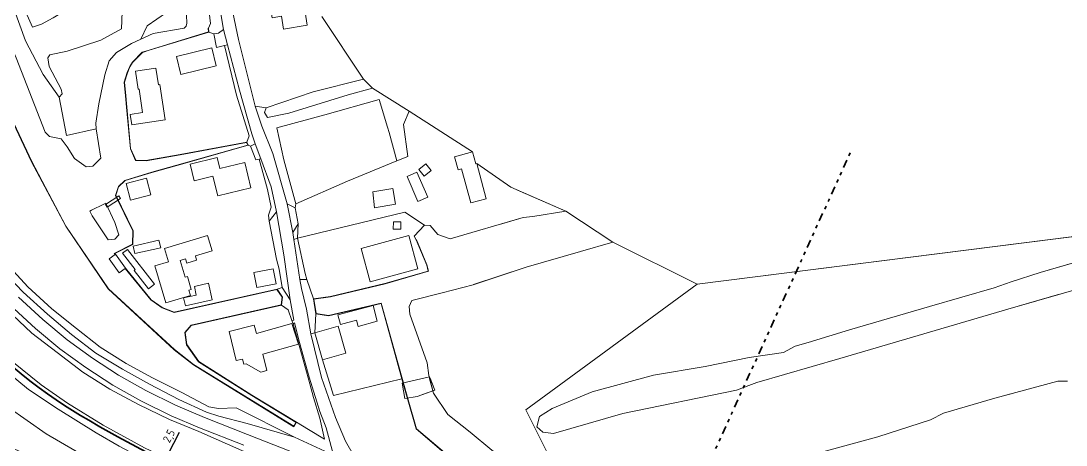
# Model space of a CAD drawing. Header units: metres. Extents: x 112942 to 118371, y 496117 to 499046.
# Drawn here: x 113445.3 to 113767.1, y 498566.5 to 498697 of the extents above; entities that cross this region are included whole.
import ezdxf

# ---------------------------------------------------------------- set-up
doc = ezdxf.new("R2010")
doc.units = ezdxf.units.M
doc.linetypes.add('AL-TEKENBLADGRENS', pattern=[11.5, 2.5, -1.5, 1, -1.5, 1, -1.5, 2.5])
for name, color, linetype, lineweight in [('B-WE-OG-TOPOKAART-G', 253, 'Continuous', 18), ('N-WE-KL-DATA_GLASVEZEL-G', 90, 'KL-GLASVEZEL-N', 35), ('N-WE-KL-DATA_GLASVEZEL-M', 7, 'Continuous', 18), ('X-XX-AL-TEKENBLADGRENS-G', 7, 'AL-TEKENBLADGRENS', 35)]:
    doc.layers.add(name, color=color, linetype=linetype, lineweight=lineweight)
doc.styles.add('ISO', font='isocp.shx')
doc.linetypes.add('KL-GLASVEZEL-N', pattern='A,4,-1,[101,NLCS.SHX,S=0.5,R=0,X=0,Y=0],-1,4,-1,["G",Standard,S=1,R=0,X=-0.25,Y=-0.5],-1.5', length=12.5)
doc.dimstyles.new('ISO', dxfattribs={"dimtxt": 2.5, "dimasz": 2.5, "dimexe": 1.25, "dimexo": 0.625, "dimtad": 1, "dimtxsty": 'ISO', "dimcen": 2.5, "dimadec": 0, "dimazin": 0, "dimtfac": 1, "dimtmove": 0, "dimatfit": 3, "dimfxl": 1, "dimarcsym": 0})

# ---------------------------------------------------------------- blocks, each defined once
blk = doc.blocks.new('*D44')
at = {"layer": 'Defpoints', "color": 0, "transparency": 16777216}
for p in [(113489.5, 498561.53), (113489.52, 498561.53), (113488.38, 498559.3)]:
    blk.add_point(p, dxfattribs=at)
at = {"layer": 'N-WE-KL-DATA_GLASVEZEL-M', "color": 0, "lineweight": -2, "transparency": 16777216}
for p, q in [((113490.64, 498563.76), (113494.07, 498570.48)), ((113488.37, 498559.3), (113489.5, 498561.53)), ((113488.96, 498561.81), (113488.39, 498562.1)), ((113487.23, 498557.08), (113486.09, 498554.85)), ((113487.82, 498559.58), (113487.25, 498559.87))]:
    blk.add_line(p, q, dxfattribs=at)
at = {"layer": 'N-WE-KL-DATA_GLASVEZEL-M', "color": 0, "transparency": 16777216}
for points in [[(113490.27, 498563.95), (113491.01, 498563.57), (113489.5, 498561.53)], [(113486.86, 498557.27), (113487.6, 498556.89), (113488.37, 498559.3)]]:
    blk.add_solid(points, dxfattribs=at)
at = {"layer": 'N-WE-KL-DATA_GLASVEZEL-M', "color": 0, "transparency": 16777216, "insert": (113491.09, 498569.17), "char_height": 2.5, "attachment_point": 5, "rotation": 62.9561, "style": 'ISO'}
blk.add_mtext('2,5', dxfattribs=at)

msp = doc.modelspace()

# ---------------------------------------------------------------- linework, layer by layer
at = {"layer": 'B-WE-OG-TOPOKAART-G'}
for points, elevation in [([(113520.934, 498708.37), (113532.714, 498710.24), (113534.14, 498701.26), (113532.585, 498701.013), (113533.432, 498695.681), (113526.136, 498694.523), (113525.511, 498698.464), (113522.581, 498697.998), (113520.934, 498708.37)], -0.002), ([(113520.934, 498708.37), (113522.581, 498697.998), (113525.511, 498698.464), (113526.136, 498694.523), (113533.432, 498695.681), (113532.585, 498701.013), (113534.14, 498701.26), (113532.714, 498710.24), (113520.934, 498708.37)], -0.002), ([(113505.361, 498683.239), (113494.477, 498680.572), (113493.122, 498686.097), (113504.007, 498688.765), (113505.361, 498683.239)], -0.369), ([(113493.122, 498686.097), (113494.477, 498680.572), (113505.361, 498683.239), (113504.007, 498688.765), (113493.122, 498686.097)], -0.369), ([(113486.848, 498682.484), (113487.587, 498677.39), (113488.085, 498677.462), (113489.669, 498666.546), (113479.407, 498665.056), (113478.945, 498668.235), (113482.738, 498668.785), (113481.683, 498676.057), (113481.332, 498676.006), (113480.525, 498681.566), (113486.848, 498682.484)], -0.403), ([(113487.587, 498677.39), (113486.848, 498682.484), (113480.525, 498681.566), (113481.332, 498676.006), (113481.683, 498676.057), (113482.738, 498668.785), (113478.945, 498668.235), (113479.407, 498665.056), (113489.669, 498666.546), (113488.085, 498677.462), (113487.587, 498677.39)], -0.403), ([(113516.11, 498645.66), (113505.884, 498643.162), (113504.398, 498649.243), (113498.653, 498647.84), (113497.405, 498652.951), (113505.694, 498654.976), (113506.521, 498651.595), (113514.202, 498653.471), (113516.11, 498645.66)], -0.441), ([(113497.405, 498652.951), (113498.653, 498647.84), (113504.398, 498649.243), (113505.884, 498643.162), (113516.11, 498645.66), (113514.202, 498653.471), (113506.521, 498651.595), (113505.694, 498654.976), (113497.405, 498652.951)], -0.441), ([(113585.601, 498653.128), (113588.552, 498642.32), (113583.825, 498641.029), (113580.978, 498651.456), (113579.92, 498651.167), (113578.809, 498655.236), (113584.363, 498656.753), (113585.37, 498653.065), (113585.601, 498653.128)], -0.706), ([(113567.477, 498641.495), (113564.164, 498649.186), (113567.181, 498650.475), (113570.522, 498642.811), (113567.477, 498641.495)], -0.608), ([(113570.522, 498642.811), (113567.181, 498650.475), (113564.164, 498649.186), (113567.477, 498641.495), (113570.522, 498642.811)], -0.608), ([(113569.407, 498649.294), (113567.802, 498651.256), (113569.963, 498653.057), (113571.599, 498650.978), (113569.407, 498649.294)], -0.608), ([(113567.802, 498651.256), (113569.407, 498649.294), (113571.599, 498650.978), (113569.963, 498653.057), (113567.802, 498651.256)], -0.608), ([(113477.631, 498646.964), (113483.955, 498648.614), (113485.295, 498643.477), (113478.972, 498641.827), (113477.631, 498646.964)], -0.582), ([(113485.295, 498643.477), (113483.955, 498648.614), (113477.631, 498646.964), (113478.972, 498641.827), (113485.295, 498643.477)], -0.582), ([(113560.568, 498640.585), (113554.119, 498639.502), (113553.583, 498644.43), (113559.748, 498645.466), (113560.568, 498640.585)], -0.565), ([(113560.568, 498640.585), (113559.748, 498645.466), (113553.583, 498644.43), (113554.119, 498639.502), (113560.568, 498640.585)], -0.565), ([(113559.952, 498635.238), (113562.282, 498635.18), (113562.224, 498632.899), (113559.895, 498632.957), (113559.952, 498635.238)], -0.135), ([(113559.895, 498632.957), (113562.224, 498632.899), (113562.282, 498635.18), (113559.952, 498635.238), (113559.895, 498632.957)], -0.135), ([(113487.77, 498629.52), (113488.298, 498627.225), (113480.379, 498625.403), (113479.851, 498627.699), (113487.77, 498629.52)], -0.346), ([(113479.851, 498627.699), (113480.379, 498625.403), (113488.298, 498627.225), (113487.77, 498629.52), (113479.851, 498627.699)], -0.346), ([(113497.495, 498612.498), (113489.927, 498610.239), (113486.512, 498621.677), (113490.699, 498622.927), (113489.476, 498627.024), (113502.704, 498630.973), (113504.113, 498626.253), (113498.988, 498624.722), (113499.373, 498623.433), (113496.346, 498622.53), (113495.966, 498623.803), (113494.283, 498623.301), (113495.817, 498618.162), (113496.533, 498618.376), (113497.724, 498614.385), (113496.997, 498614.168), (113497.495, 498612.498)], -0.308), ([(113502.704, 498630.973), (113489.476, 498627.024), (113490.699, 498622.927), (113486.512, 498621.677), (113489.927, 498610.239), (113497.495, 498612.498), (113496.997, 498614.168), (113497.724, 498614.385), (113496.533, 498618.376), (113495.817, 498618.162), (113494.283, 498623.301), (113495.966, 498623.803), (113496.346, 498622.53), (113499.373, 498623.433), (113498.988, 498624.722), (113504.113, 498626.253), (113502.704, 498630.973)], -0.308), ([(113550.066, 498626.993), (113564.685, 498630.976), (113567.466, 498620.767), (113552.848, 498616.783), (113550.066, 498626.993)], -0.314), ([(113550.066, 498626.993), (113552.848, 498616.783), (113567.466, 498620.767), (113564.685, 498630.976), (113550.066, 498626.993)], -0.314), ([(113476.542, 498625.507), (113478.072, 498626.697), (113486.379, 498616.017), (113484.531, 498614.58), (113480.127, 498620.243), (113480.444, 498620.49), (113476.542, 498625.507)], -0.412), ([(113486.379, 498616.017), (113478.072, 498626.697), (113476.542, 498625.507), (113480.444, 498620.49), (113480.127, 498620.243), (113484.531, 498614.58), (113486.379, 498616.017)], -0.412), ([(113516.974, 498619.579), (113522.897, 498620.766), (113523.825, 498616.137), (113517.902, 498614.95), (113516.974, 498619.579)], -0.25), ([(113516.974, 498619.579), (113517.902, 498614.95), (113523.825, 498616.137), (113522.897, 498620.766), (113516.974, 498619.579)], -0.25), ([(113504.143, 498611.185), (113495.917, 498609.373), (113495.379, 498611.814), (113499.278, 498612.673), (113498.688, 498615.352), (113503.015, 498616.305), (113504.143, 498611.185)], -0.262), ([(113504.143, 498611.185), (113503.015, 498616.305), (113498.688, 498615.352), (113499.278, 498612.673), (113495.379, 498611.814), (113495.917, 498609.373), (113504.143, 498611.185)], -0.262), ([(113542.855, 498606.593), (113553.69, 498609.443), (113554.966, 498604.591), (113549.071, 498603.04), (113548.584, 498604.892), (113543.644, 498603.592), (113542.855, 498606.593)], -0.357), ([(113542.855, 498606.593), (113543.644, 498603.592), (113548.584, 498604.892), (113549.071, 498603.04), (113554.966, 498604.591), (113553.69, 498609.443), (113542.855, 498606.593)], -0.357), ([(113511.591, 498592.542), (113509.398, 498601.474), (113517.108, 498603.401), (113517.852, 498600.875), (113528.707, 498603.886), (113530.702, 498597.606), (113519.744, 498594.519), (113520.991, 498589.412), (113519.187, 498588.955), (113514.673, 498591.532), (113513.92, 498591.367), (113513.488, 498592.903), (113511.591, 498592.542)], -0.256), ([(113528.707, 498603.886), (113517.852, 498600.875), (113517.108, 498603.401), (113509.398, 498601.474), (113511.591, 498592.542), (113513.488, 498592.903), (113513.92, 498591.367), (113514.673, 498591.532), (113519.187, 498588.955), (113520.991, 498589.412), (113519.744, 498594.519), (113530.702, 498597.606), (113528.707, 498603.886)], -0.256), ([(113538.108, 498592.712), (113535.754, 498601.045), (113542.938, 498603.075), (113545.293, 498594.742), (113538.108, 498592.712)], -0.256)]:
    msp.add_lwpolyline(points, close=True, dxfattribs=dict(at, elevation=elevation))
for points in [[(113440.107, 498709.149, -0.796), (113441.559, 498711.743, -0.825), (113445.851, 498701.706, -0.877), (113448.862, 498695.068, -0.879), (113451.631, 498695.993, -0.879), (113455.178, 498697.915, -0.914), (113458.084, 498699.663, -0.966), (113462.57, 498701.261, -0.842), (113471.045, 498704.728, -0.773), (113473.325, 498704.083, -0.761), (113476.397, 498699.804, -0.816), (113476.25, 498694.595, -0.721), (113469.862, 498691.046, -0.738), (113459.48, 498687.718, -0.738), (113454.154, 498686.55, -0.77), (113453.572, 498685.625, -0.77), (113453.925, 498682.971, -0.77), (113457.652, 498676.05, -0.796), (113457.955, 498674.573, -0.796), (113457.018, 498673.576, -0.796), (113452.094, 498680.561, -0.796), (113446.644, 498690.841, -0.796), (113440.107, 498709.149, -0.796)], [(113436.575, 498702.179, -0.562), (113440.107, 498709.149, -0.796), (113446.644, 498690.841, -0.796), (113452.094, 498680.561, -0.796), (113457.018, 498673.576, -0.796), (113459.314, 498661.796, -0.692), (113468.403, 498663.838, -0.657), (113469.915, 498654.743, -0.614), (113467.421, 498652.326, -0.614), (113465.337, 498652.076, -0.64), (113461.764, 498654.658, -0.64), (113459.552, 498658.304, -0.623), (113457.643, 498660.721, -0.637), (113454.089, 498661.414, -0.637), (113452.738, 498662.743, -0.637), (113443.79, 498685.636, -0.562), (113436.575, 498702.179, -0.562)], [(113505.237, 498708.434, -0.398), (113507.611, 498694.327, -0.32), (113506.146, 498693.251, -0.424), (113504.674, 498693.008, -0.467), (113503.085, 498693.558, -0.481), (113503.008, 498694.745, -0.51), (113503.692, 498696.265, -0.464), (113502.355, 498707.747, -0.507)], [(113539.28, 498571.809, -0.397), (113537.264, 498576.849, -0.444), (113534.014, 498587.391, -0.262), (113531.092, 498598.056, -0.135), (113529.51, 498604.135, -0.123), (113529.064, 498603.837, -0.149), (113528.731, 498604.883, -0.123), (113529.291, 498604.929, -0.126), (113528.208, 498611.195, -0.132), (113526.25, 498625.007, -0.323), (113523.991, 498638.318, -0.372), (113522.273, 498645.987, -0.377), (113519.118, 498654.599, -0.481), (113517.391, 498659.18, -0.441), (113516.401, 498662.299, -0.475), (113512.553, 498675.695, -0.325), (113508.892, 498689.688, -0.308), (113507.611, 498694.327, -0.32), (113505.237, 498708.434, -0.398)], [(113502.355, 498707.747, -0.507), (113503.692, 498696.265, -0.464), (113503.008, 498694.745, -0.51), (113502.908, 498694.738, -0.882), (113502.98, 498693.63, -0.882), (113484.729, 498688.062, -0.882), (113482.64, 498687.374, -0.882), (113479.592, 498684.287, -0.882), (113478.765, 498682.956, -0.882), (113477.942, 498681.122, -0.882), (113477.043, 498678.144, -0.882), (113477.473, 498673.927, -0.882), (113477.82, 498670.464, -0.882), (113478.959, 498657.698, -0.882), (113480.593, 498654.081, -0.882), (113483.785, 498653.97, -0.882), (113494.337, 498655.843, -0.882), (113514.773, 498659.556, -0.882), (113515.111, 498658.805, -0.882), (113495.82, 498653.35, -0.882), (113485.564, 498650.466, -0.882), (113477.29, 498647.958, -0.882), (113475.27, 498646.023, -0.882), (113474.409, 498643.35, -0.882), (113479.718, 498632.452, -0.882), (113479.649, 498628.284, -0.882), (113474.028, 498625.444, -0.882), (113474.27, 498625.147, -0.882), (113472.431, 498623.809, -0.882), (113475.535, 498619.543, -0.882), (113477.382, 498620.887, -0.882), (113485.305, 498611.157, -0.882), (113488.733, 498608.774, -0.882), (113492.478, 498607.309, -0.882), (113524.102, 498614.365, -0.882), (113525.67, 498612.016, -0.882), (113525.419, 498609.652, -0.882), (113497.672, 498603.432, -0.882), (113495.713, 498601.164, -0.882), (113496.232, 498597.384, -0.882), (113499.93, 498592.134, -0.882), (113516.326, 498581.77, -0.882), (113529.987, 498573.479, -0.882), (113529.317, 498572.299, -0.882), (113498.421, 498591.308, -0.882), (113492.513, 498595.883, -0.882), (113472.238, 498614.629, -0.882), (113459.139, 498633.878, -0.882), (113448.578, 498653.749, -0.882), (113437.55, 498677.108, -0.882)], [(113537.962, 498698.388, -0.314), (113550.723, 498679.052, -0.848), (113535.243, 498675.236, -0.807), (113520.742, 498670.286, -0.525), (113517.433, 498670.816, -0.424), (113512.251, 498691.316, -0.265), (113509.141, 498706.046, -0.193)], [(113509.141, 498706.046, -0.193), (113512.251, 498691.316, -0.265), (113517.433, 498670.816, -0.424), (113519.432, 498664.647, -0.363), (113522.827, 498656.209, -0.455), (113527.218, 498640.7, -0.377), (113529.02, 498631.966, -0.334), (113529.338, 498629.778, -0.326), (113531.135, 498617.408, -0.282), (113531.65, 498614.697, -0.285), (113532.425, 498611.683, -0.175), (113533.187, 498608.324, -0.219), (113534.549, 498600.758, -0.23), (113537.852, 498587.257, -0.34), (113542.165, 498574.966, -0.447), (113545.262, 498567.683, -0.34), (113548.01, 498562.846, -0.263)], [(113443.79, 498685.636, -0.562), (113452.738, 498662.743, -0.637), (113454.089, 498661.414, -0.637), (113457.643, 498660.721, -0.637), (113459.552, 498658.304, -0.623), (113461.764, 498654.658, -0.64), (113465.337, 498652.076, -0.64), (113467.421, 498652.326, -0.614), (113469.915, 498654.743, -0.614), (113468.403, 498663.838, -0.657), (113468.303, 498665.555, -0.669), (113469.216, 498671.457, -0.597), (113471.141, 498680.394, -0.66), (113472.443, 498684.71, -0.672), (113474.681, 498687.318, -0.669), (113479.326, 498690.11, -0.651), (113482.139, 498691.407, -0.729), (113486.013, 498693.105, -0.631), (113495.556, 498694.794, -0.602), (113496.162, 498695.439, -0.602), (113496.315, 498696.354, -0.602), (113496.06, 498703.844, -0.666)], [(113496.06, 498703.844, -0.666), (113484.185, 498695.543, -0.727), (113482.139, 498691.407, -0.729), (113479.326, 498690.11, -0.651), (113474.681, 498687.318, -0.669), (113472.443, 498684.71, -0.672), (113471.141, 498680.394, -0.66), (113469.216, 498671.457, -0.597), (113468.303, 498665.555, -0.669), (113468.403, 498663.838, -0.657), (113459.314, 498661.796, -0.692), (113457.018, 498673.576, -0.796), (113457.955, 498674.573, -0.796), (113457.652, 498676.05, -0.796), (113453.925, 498682.971, -0.77), (113453.572, 498685.625, -0.77), (113454.154, 498686.55, -0.77), (113459.48, 498687.718, -0.738), (113469.862, 498691.046, -0.738), (113476.25, 498694.595, -0.721), (113476.397, 498699.804, -0.816)], [(113482.139, 498691.407, -0.729), (113484.185, 498695.543, -0.727), (113496.06, 498703.844, -0.666), (113496.315, 498696.354, -0.602), (113496.162, 498695.439, -0.602), (113495.556, 498694.794, -0.602), (113486.013, 498693.105, -0.631), (113482.139, 498691.407, -0.729)], [(113455.178, 498697.915, -0.914), (113451.631, 498695.993, -0.879), (113448.862, 498695.068, -0.879), (113445.851, 498701.706, -0.877)], [(113515.249, 498658.741, -0.536), (113495.847, 498653.254, -0.536), (113485.592, 498650.37, -0.536), (113477.342, 498647.87, -0.53), (113475.357, 498645.968, -0.53), (113474.517, 498643.357, -0.53), (113479.818, 498632.474, -0.53), (113479.748, 498628.222, -0.435), (113474.184, 498625.411, -0.461), (113474.36, 498625.213, -0.461), (113474.27, 498625.147, -0.882), (113474.028, 498625.444, -0.882), (113479.649, 498628.284, -0.882), (113479.718, 498632.452, -0.882), (113474.409, 498643.35, -0.882), (113475.27, 498646.023, -0.882), (113477.29, 498647.958, -0.882), (113485.564, 498650.466, -0.882), (113495.82, 498653.35, -0.882), (113515.111, 498658.805, -0.882), (113514.773, 498659.556, -0.882), (113494.337, 498655.843, -0.882), (113483.785, 498653.97, -0.882), (113480.593, 498654.081, -0.882), (113478.959, 498657.698, -0.882), (113477.82, 498670.464, -0.882), (113477.473, 498673.927, -0.882), (113477.043, 498678.144, -0.882), (113477.942, 498681.122, -0.882), (113478.765, 498682.956, -0.882), (113479.592, 498684.287, -0.882), (113482.64, 498687.374, -0.882), (113484.729, 498688.062, -0.882), (113502.98, 498693.63, -0.882), (113502.908, 498694.738, -0.882), (113503.008, 498694.745, -0.51), (113503.085, 498693.558, -0.481), (113484.76, 498687.966, -0.484), (113482.694, 498687.287, -0.493), (113479.671, 498684.224, -0.591), (113478.854, 498682.909, -0.591), (113478.036, 498681.087, -0.602), (113477.145, 498678.135, -0.646), (113477.573, 498673.937, -0.646), (113477.92, 498670.474, -0.643), (113479.057, 498657.724, -0.657), (113480.658, 498654.179, -0.657), (113483.778, 498654.07, -0.657), (113494.32, 498655.941, -0.657), (113514.832, 498659.668, -0.64), (113515.249, 498658.741, -0.536)], [(113504.674, 498693.008, -0.467), (113505.45, 498688.829, -0.409), (113507.936, 498689.493, -0.331), (113511.643, 498674.214, -0.36), (113515.576, 498661.624, -0.452), (113514.832, 498659.668, -0.64), (113494.32, 498655.941, -0.657), (113483.778, 498654.07, -0.657), (113480.658, 498654.179, -0.657), (113479.057, 498657.724, -0.657), (113477.92, 498670.474, -0.643), (113477.573, 498673.937, -0.646), (113477.145, 498678.135, -0.646), (113478.036, 498681.087, -0.602), (113478.854, 498682.909, -0.591), (113479.671, 498684.224, -0.591), (113482.694, 498687.287, -0.493), (113484.76, 498687.966, -0.484), (113503.085, 498693.558, -0.481), (113504.674, 498693.008, -0.467)], [(113507.936, 498689.493, -0.331), (113505.45, 498688.829, -0.409), (113504.674, 498693.008, -0.467), (113506.146, 498693.251, -0.424), (113507.611, 498694.327, -0.32), (113508.892, 498689.688, -0.308), (113507.936, 498689.493, -0.331)], [(113515.249, 498658.741, -0.536), (113514.832, 498659.668, -0.64), (113515.576, 498661.624, -0.452), (113511.643, 498674.214, -0.36), (113507.936, 498689.493, -0.331), (113508.892, 498689.688, -0.308), (113512.553, 498675.695, -0.325), (113516.401, 498662.299, -0.475), (113517.391, 498659.18, -0.441), (113515.943, 498658.487, -0.51), (113515.249, 498658.741, -0.536)], [(113437.55, 498677.108, -0.882), (113448.578, 498653.749, -0.882), (113459.139, 498633.878, -0.882), (113472.238, 498614.629, -0.882), (113492.513, 498595.883, -0.882), (113498.421, 498591.308, -0.882), (113529.317, 498572.299, -0.882), (113529.987, 498573.479, -0.882), (113516.326, 498581.77, -0.882), (113499.93, 498592.134, -0.882), (113496.232, 498597.384, -0.882), (113495.713, 498601.164, -0.882), (113497.672, 498603.432, -0.882), (113525.419, 498609.652, -0.882), (113525.67, 498612.016, -0.882), (113524.102, 498614.365, -0.882), (113492.478, 498607.309, -0.882), (113488.733, 498608.774, -0.882), (113485.305, 498611.157, -0.882), (113477.382, 498620.887, -0.882), (113477.464, 498620.947, -0.461), (113485.374, 498611.231, -0.522), (113488.781, 498608.863, -0.536), (113492.486, 498607.413, -0.507), (113524.147, 498614.477, -0.496), (113525.774, 498612.042, -0.496), (113525.511, 498609.57, -0.496), (113497.726, 498603.342, -0.565), (113495.818, 498601.133, -0.565), (113496.328, 498597.422, -0.565), (113500, 498592.208, -0.565), (113516.378, 498581.855, -0.565), (113530.122, 498573.515, -0.565), (113529.353, 498572.159, -0.608), (113498.364, 498591.225, -0.602), (113492.448, 498595.806, -0.602), (113472.162, 498614.564, -0.602), (113459.053, 498633.827, -0.576), (113448.488, 498653.704, -0.626), (113437.459, 498677.067, -0.562)], [(113437.459, 498677.067, -0.562), (113448.488, 498653.704, -0.626), (113459.053, 498633.827, -0.576), (113472.162, 498614.564, -0.602), (113492.448, 498595.806, -0.602), (113498.364, 498591.225, -0.602), (113529.353, 498572.159, -0.608), (113530.122, 498573.515, -0.565), (113533.868, 498571.279, -0.557), (113538.709, 498568.354, -0.311), (113537.265, 498574.742, -0.453), (113535.377, 498581.137, -0.533), (113534.188, 498585.379, -0.51), (113529.064, 498603.837, -0.149), (113529.51, 498604.135, -0.123), (113531.092, 498598.056, -0.135), (113534.014, 498587.391, -0.262), (113537.264, 498576.849, -0.444), (113539.28, 498571.809, -0.397), (113541.536, 498563.422, -0.209), (113529.508, 498568.915, -0.471), (113511.56, 498577.98, -0.449), (113506.064, 498577.755, -0.24), (113503.131, 498578.238, -0.296), (113494.86, 498582.692, -0.207), (113485.824, 498587.155, -0.249), (113477.631, 498591.574, -0.172), (113469.646, 498596.644, -0.029), (113462.398, 498602.403, -0.087), (113454.824, 498608.449, -0.104), (113447.432, 498615.161, -0.064), (113440.712, 498622.498, -0.142)], [(113527.218, 498640.7, -0.377), (113522.827, 498656.209, -0.455), (113519.432, 498664.647, -0.363), (113517.433, 498670.816, -0.424), (113520.742, 498670.286, -0.525), (113520.299, 498668.844, -0.525), (113521.228, 498667.283, -0.525), (113527.757, 498668.634, -0.675), (113546.025, 498674.249, -0.885), (113553.492, 498676.373, -0.908), (113564.775, 498669.279, -0.628), (113563.037, 498665.126, -0.628), (113564.427, 498655.306, -0.654), (113561.04, 498653.993, -0.653), (113558.608, 498662.728, -0.62), (113558.136, 498664.358, -0.59), (113555.535, 498672.856, -0.59), (113538.841, 498668.154, -0.553), (113524.072, 498664.087, -0.58), (113526.238, 498654.319, -0.55), (113529.876, 498640.753, -0.367), (113529.712, 498639.519, -0.343), (113527.218, 498640.7, -0.377)], [(113550.723, 498679.052, -0.848), (113553.492, 498676.373, -0.908), (113546.025, 498674.249, -0.885), (113527.757, 498668.634, -0.675), (113521.228, 498667.283, -0.525), (113520.299, 498668.844, -0.525), (113520.742, 498670.286, -0.525), (113535.243, 498675.236, -0.807), (113550.723, 498679.052, -0.848)], [(113561.04, 498653.993, -0.653), (113545.875, 498647.684, -0.587), (113529.876, 498640.753, -0.367), (113526.238, 498654.319, -0.55), (113524.072, 498664.087, -0.58), (113538.841, 498668.154, -0.553), (113555.535, 498672.856, -0.59), (113558.136, 498664.358, -0.59), (113558.608, 498662.728, -0.62), (113561.04, 498653.993, -0.653)], [(113578.809, 498655.236, -0.706), (113579.92, 498651.167, -0.706), (113580.978, 498651.456, -0.706), (113583.825, 498641.029, -0.706), (113588.552, 498642.32, -0.706), (113585.601, 498653.128, -0.706), (113596.096, 498645.877, -0.698), (113613.051, 498638.447, -0.781), (113602.913, 498636.875, -0.744), (113599.883, 498636.522, -0.663), (113577.47, 498629.955, -0.663), (113573.614, 498631.315, -0.663), (113571.313, 498634.083, -0.663), (113569.514, 498634.145, -0.663), (113563.53, 498638.131, -0.501), (113530.455, 498630.222, -0.25), (113530.602, 498634.532, -0.265), (113529.712, 498639.519, -0.343), (113529.876, 498640.753, -0.367), (113545.875, 498647.684, -0.587), (113561.04, 498653.993, -0.653), (113564.427, 498655.306, -0.654), (113563.037, 498665.126, -0.628), (113564.775, 498669.279, -0.628), (113584.363, 498656.753, -0.706), (113578.809, 498655.236, -0.706)], [(113515.943, 498658.487, -0.51), (113517.623, 498654.254, -0.464), (113518.641, 498654.475, -0.426), (113521.219, 498645.179, -0.311), (113522.343, 498639.669, -0.349), (113521.508, 498637.271, -0.282), (113521.741, 498635.444, -0.282), (113523.975, 498623.66, -0.302), (113524.836, 498620.616, -0.297), (113525.749, 498614.998, -0.297), (113524.147, 498614.477, -0.496), (113492.486, 498607.413, -0.507), (113488.781, 498608.863, -0.536), (113485.374, 498611.231, -0.522), (113477.464, 498620.947, -0.461), (113474.36, 498625.213, -0.461), (113474.184, 498625.411, -0.461), (113479.748, 498628.222, -0.435), (113479.818, 498632.474, -0.53), (113474.517, 498643.357, -0.53), (113475.357, 498645.968, -0.53), (113477.342, 498647.87, -0.53), (113485.592, 498650.37, -0.536), (113495.847, 498653.254, -0.536), (113515.249, 498658.741, -0.536), (113515.943, 498658.487, -0.51)], [(113515.943, 498658.487, -0.51), (113517.391, 498659.18, -0.441), (113519.118, 498654.599, -0.481), (113518.641, 498654.475, -0.426), (113517.623, 498654.254, -0.464), (113515.943, 498658.487, -0.51)], [(113523.991, 498638.318, -0.372), (113521.741, 498635.444, -0.282), (113521.508, 498637.271, -0.282), (113522.343, 498639.669, -0.349), (113521.219, 498645.179, -0.311), (113518.641, 498654.475, -0.426), (113519.118, 498654.599, -0.481), (113522.273, 498645.987, -0.377), (113523.991, 498638.318, -0.372)], [(113598.214, 498644.949, -0.708), (113613.051, 498638.447, -0.781), (113602.913, 498636.875, -0.744), (113599.883, 498636.522, -0.663), (113593.399, 498634.622, -0.663)], [(113470.829, 498640.649, -0.9), (113471.413, 498640.937, -0.917), (113474.19, 498635.024, -0.97), (113475.442, 498631.247, -1.013), (113474.168, 498629.898, -1.033), (113472.125, 498629.612, -1.02), (113467.17, 498637.074, -0.88), (113466.485, 498638.502, -0.917), (113466.998, 498638.756, -0.9), (113470.829, 498640.649, -0.9)], [(113467.17, 498637.074, -0.88), (113472.125, 498629.612, -1.02), (113474.168, 498629.898, -1.033), (113475.442, 498631.247, -1.013), (113474.19, 498635.024, -0.97), (113471.413, 498640.937, -0.917), (113470.829, 498640.649, -0.9), (113466.998, 498638.756, -0.9), (113466.485, 498638.502, -0.917), (113467.17, 498637.074, -0.88)], [(113475.371, 498643.177, -0.773), (113475.915, 498642.339, -0.774), (113471.824, 498639.681, -0.757), (113471.28, 498640.519, 0.756), (113475.371, 498643.177, -0.773)], [(113525.749, 498614.998, -0.297), (113524.836, 498620.616, -0.297), (113523.975, 498623.66, -0.302), (113521.741, 498635.444, -0.282), (113523.991, 498638.318, -0.372), (113526.25, 498625.007, -0.323), (113528.208, 498611.195, -0.132), (113525.749, 498614.998, -0.297)], [(113529.02, 498631.966, -0.334), (113527.218, 498640.7, -0.377), (113529.712, 498639.519, -0.343), (113530.602, 498634.532, -0.265), (113529.02, 498631.966, -0.334)], [(113563.53, 498638.131, -0.501), (113569.514, 498634.145, -0.663), (113566.321, 498630.83, -0.579), (113566.962, 498629.608, -0.501), (113570.209, 498621.893, -0.501), (113570.67, 498620.056, -0.501), (113557.353, 498616.254, -0.516), (113540.571, 498612.223, -0.435), (113535.324, 498611.518, -0.282), (113533.342, 498617.46, -0.224), (113532.835, 498619.273, -0.224), (113530.455, 498630.222, -0.25), (113563.53, 498638.131, -0.501)], [(113576.266, 498563.678, -0.934), (113567.095, 498571.533, -0.934), (113564.479, 498580.437, -0.934), (113556.238, 498610.183, -0.934), (113539.947, 498606.329, -0.934), (113536.181, 498606.961, -0.934), (113535.44, 498611.433, -0.934), (113540.589, 498612.125, -0.934), (113557.378, 498616.157, -0.934), (113570.79, 498619.986, -0.934), (113570.304, 498621.925, -0.934), (113567.054, 498629.647, -0.934), (113566.962, 498629.608, -0.501), (113566.321, 498630.83, -0.579), (113569.514, 498634.145, -0.663), (113571.313, 498634.083, -0.663), (113573.614, 498631.315, -0.663), (113577.47, 498629.955, -0.663), (113599.883, 498636.522, -0.663), (113602.913, 498636.875, -0.744), (113613.051, 498638.447, -0.781), (113627.573, 498628.988, -0.744), (113617.563, 498626.054, -0.744), (113600.823, 498621.214, -0.729), (113584.51, 498615.856, -0.689), (113574.94, 498613.304, -0.461), (113565.673, 498610.956, -0.395), (113564.854, 498609.124, -0.395), (113565.016, 498606.757, -0.395), (113570.409, 498591.772, -0.484), (113570.843, 498587.874, -0.47), (113572.349, 498582.525, -0.608), (113576.758, 498575.882, -0.651), (113583.596, 498570.531, -0.703), (113590.277, 498564.962, -0.75)], [(113593.399, 498634.622, -0.663), (113599.883, 498636.522, -0.663), (113602.913, 498636.875, -0.744), (113613.051, 498638.447, -0.781), (113627.573, 498628.988, -0.744), (113617.563, 498626.054, -0.744), (113600.823, 498621.214, -0.729), (113584.673, 498615.91, -0.689)], [(113529.338, 498629.778, -0.326), (113529.02, 498631.966, -0.334), (113530.602, 498634.532, -0.265), (113530.455, 498630.222, -0.25), (113529.338, 498629.778, -0.326)], [(113617.822, 498543.301, -0.749), (113600.691, 498577.358, -0.893), (113653.475, 498616.06, -0.839), (113777.563, 498631.72, -1.044)], [(113617.822, 498543.301, -0.749), (113600.691, 498577.358, -0.893), (113653.475, 498616.06, -0.839), (113773.645, 498631.225, -1.038)], [(113531.135, 498617.408, -0.282), (113529.338, 498629.778, -0.326), (113530.455, 498630.222, -0.25), (113532.835, 498619.273, -0.224), (113533.342, 498617.46, -0.224), (113531.135, 498617.408, -0.282)], [(113576.204, 498563.6, -0.683), (113567.007, 498571.476, -0.588), (113564.383, 498580.409, -0.582), (113562.577, 498586.93, -0.573), (113556.167, 498610.064, -0.539), (113539.95, 498606.227, -0.372), (113536.094, 498606.874, -0.282), (113535.324, 498611.518, -0.282), (113540.571, 498612.223, -0.435), (113557.353, 498616.254, -0.516), (113570.67, 498620.056, -0.501), (113570.209, 498621.893, -0.501), (113566.962, 498629.608, -0.501), (113567.054, 498629.647, -0.934), (113570.304, 498621.925, -0.934), (113570.79, 498619.986, -0.934), (113557.378, 498616.157, -0.934), (113540.589, 498612.125, -0.934), (113535.44, 498611.433, -0.934), (113536.181, 498606.961, -0.934), (113539.947, 498606.329, -0.934), (113556.238, 498610.183, -0.934), (113564.479, 498580.437, -0.934), (113567.095, 498571.533, -0.934), (113576.266, 498563.678, -0.934)], [(113617.822, 498543.301, -0.749), (113605.741, 498554.184, -0.721), (113596.384, 498560.519, -0.677), (113590.277, 498564.962, -0.75), (113583.596, 498570.531, -0.703), (113576.758, 498575.882, -0.651), (113572.349, 498582.525, -0.608), (113570.843, 498587.874, -0.47), (113570.409, 498591.772, -0.484), (113565.016, 498606.757, -0.395), (113564.854, 498609.124, -0.395), (113565.673, 498610.956, -0.395), (113574.94, 498613.304, -0.461), (113584.51, 498615.856, -0.689), (113600.823, 498621.214, -0.729), (113617.563, 498626.054, -0.744), (113627.573, 498628.988, -0.744), (113653.475, 498616.06, -0.839), (113600.691, 498577.358, -0.893), (113617.822, 498543.301, -0.749)], [(113584.673, 498615.91, -0.689), (113600.823, 498621.214, -0.729), (113617.563, 498626.054, -0.744), (113627.573, 498628.988, -0.744), (113653.475, 498616.06, -0.839), (113600.691, 498577.358, -0.893), (113617.822, 498543.301, -0.749)], [(113474.27, 498625.147, -0.882), (113474.36, 498625.213, -0.461), (113477.464, 498620.947, -0.461), (113477.382, 498620.887, -0.882), (113475.535, 498619.543, -0.882), (113472.431, 498623.809, -0.882), (113474.27, 498625.147, -0.882)], [(113440.712, 498622.498, -0.142), (113447.432, 498615.161, -0.064), (113454.824, 498608.449, -0.104), (113462.398, 498602.403, -0.087), (113469.646, 498596.644, -0.029), (113477.631, 498591.574, -0.172), (113485.824, 498587.155, -0.249), (113494.86, 498582.692, -0.207), (113503.131, 498578.238, -0.296), (113506.064, 498577.755, -0.24), (113511.56, 498577.98, -0.449), (113529.508, 498568.915, -0.471), (113514.9, 498573.159, 0.099), (113506.213, 498575.364, 0.375), (113502.395, 498576.675, 0.462), (113493.928, 498580.547, 0.59), (113484.881, 498585.203, 0.635), (113476.526, 498589.863, 0.751), (113468.362, 498594.787, 0.862), (113460.821, 498600.584, 0.828), (113453.458, 498606.754, 0.819), (113445.926, 498613.517, 0.849)], [(113773.251, 498623.682, -1.052), (113759.122, 498619.641, -1.041), (113750.147, 498616.689, -1.047), (113744.968, 498614.895, -1.078), (113725.065, 498609.152, -1.101), (113700.432, 498602.004, -1.101), (113687.673, 498598.119, -1.142), (113683.634, 498596.967, -1.185), (113680.048, 498595.007, -1.185), (113669.483, 498593.457, -1.191), (113655.945, 498590.728, -1.197), (113640.056, 498588.069, -1.136), (113621.13, 498582.845, -1.047), (113608.799, 498577.763, -1.047), (113604.898, 498575.351, -1.047), (113604.145, 498572.15, -1.047), (113605.961, 498570.512, -1.047), (113609.296, 498570.047, -1.047), (113630.586, 498576.179, -1.075), (113665.561, 498583.431, -1.087), (113671.921, 498585.804, -1.07), (113697.412, 498593.125, -1.073), (113723.297, 498600.703, -1.041), (113749.179, 498608.336, -1.018), (113775.192, 498615.842, -1.041)], [(113775.192, 498615.842, -1.041), (113749.179, 498608.336, -1.018), (113723.297, 498600.703, -1.041), (113697.412, 498593.125, -1.073), (113671.921, 498585.804, -1.07), (113665.561, 498583.431, -1.087), (113630.586, 498576.179, -1.075), (113609.296, 498570.047, -1.047), (113605.961, 498570.512, -1.047), (113604.145, 498572.15, -1.047), (113604.898, 498575.351, -1.047), (113608.799, 498577.763, -1.047), (113621.13, 498582.845, -1.047), (113640.056, 498588.069, -1.136), (113655.945, 498590.728, -1.197), (113669.483, 498593.457, -1.191), (113680.048, 498595.007, -1.185), (113683.634, 498596.967, -1.185), (113687.673, 498598.119, -1.142), (113700.432, 498602.004, -1.101), (113725.065, 498609.152, -1.101), (113744.968, 498614.895, -1.078), (113750.147, 498616.689, -1.047), (113759.122, 498619.641, -1.041), (113773.251, 498623.682, -1.052)], [(113769.646, 498622.651, -1.049), (113759.122, 498619.641, -1.041), (113750.147, 498616.689, -1.047), (113744.968, 498614.895, -1.078), (113725.065, 498609.152, -1.101), (113700.432, 498602.004, -1.101), (113687.673, 498598.119, -1.142), (113683.634, 498596.967, -1.185), (113680.048, 498595.007, -1.185), (113669.483, 498593.457, -1.191), (113655.945, 498590.728, -1.197), (113640.056, 498588.069, -1.136), (113621.13, 498582.845, -1.047), (113608.799, 498577.763, -1.047), (113604.898, 498575.351, -1.047), (113604.145, 498572.15, -1.047), (113605.961, 498570.512, -1.047), (113609.296, 498570.047, -1.047), (113630.586, 498576.179, -1.075), (113665.561, 498583.431, -1.087), (113671.921, 498585.804, -1.07), (113697.412, 498593.125, -1.073), (113723.297, 498600.703, -1.041), (113749.179, 498608.336, -1.018), (113765.115, 498612.934, -1.032)], [(113765.115, 498612.934, -1.032), (113749.179, 498608.336, -1.018), (113723.297, 498600.703, -1.041), (113697.412, 498593.125, -1.073), (113671.921, 498585.804, -1.07), (113665.561, 498583.431, -1.087), (113630.586, 498576.179, -1.075), (113609.296, 498570.047, -1.047), (113605.961, 498570.512, -1.047), (113604.145, 498572.15, -1.047), (113604.898, 498575.351, -1.047), (113608.799, 498577.763, -1.047), (113621.13, 498582.845, -1.047), (113640.056, 498588.069, -1.136), (113655.945, 498590.728, -1.197), (113669.483, 498593.457, -1.191), (113680.048, 498595.007, -1.185), (113683.634, 498596.967, -1.185), (113687.673, 498598.119, -1.142), (113700.432, 498602.004, -1.101), (113725.065, 498609.152, -1.101), (113744.968, 498614.895, -1.078), (113750.147, 498616.689, -1.047), (113759.122, 498619.641, -1.041), (113769.646, 498622.651, -1.049)], [(113445.926, 498613.517, 0.849), (113438.964, 498620.881, 0.819)], [(113438.964, 498620.881, 0.819), (113445.926, 498613.517, 0.849), (113453.458, 498606.754, 0.819), (113460.821, 498600.584, 0.828), (113468.362, 498594.787, 0.862), (113476.526, 498589.863, 0.751), (113484.881, 498585.203, 0.635), (113493.928, 498580.547, 0.59), (113502.395, 498576.675, 0.462), (113506.213, 498575.364, 0.375), (113514.9, 498573.159, 0.099), (113529.508, 498568.915, -0.471), (113541.536, 498563.422, -0.209)], [(113525.749, 498614.998, -0.297), (113528.208, 498611.195, -0.132), (113529.291, 498604.929, -0.126), (113528.731, 498604.883, -0.123), (113527.597, 498608.127, -0.262), (113525.511, 498609.57, -0.496), (113525.774, 498612.042, -0.496), (113524.147, 498614.477, -0.496), (113525.749, 498614.998, -0.297)], [(113535.324, 498611.518, -0.282), (113536.094, 498606.874, -0.282), (113535.754, 498601.045, -0.256), (113534.549, 498600.758, -0.23), (113533.187, 498608.324, -0.219), (113532.425, 498611.683, -0.175), (113531.65, 498614.697, -0.285), (113531.135, 498617.408, -0.282), (113533.342, 498617.46, -0.224), (113535.324, 498611.518, -0.282)], [(113528.397, 498564.521, -0.327), (113515.029, 498569.78, 0.133), (113501.829, 498575.028, 0.606), (113492.824, 498578.756, 0.816), (113483.774, 498583.262, 0.884), (113475.337, 498587.984, 0.937), (113467.294, 498593.214, 0.935), (113459.516, 498598.911, 0.954), (113452.028, 498605.116, 0.925), (113444.516, 498612.049, 0.981)], [(113444.516, 498612.049, 0.981), (113452.028, 498605.116, 0.925), (113459.516, 498598.911, 0.954), (113467.294, 498593.214, 0.935), (113475.337, 498587.984, 0.937), (113483.774, 498583.262, 0.884)], [(113441.886, 498609.691, 1.035), (113449.725, 498602.422, 1.052), (113457.275, 498596.126, 1.023), (113465.246, 498590.388, 1.048), (113473.574, 498584.944, 1.012), (113482.155, 498580.148, 1.002), (113491.527, 498575.46, 0.854), (113500.296, 498571.818, 0.703), (113513.919, 498566.461, 0.218)], [(113513.919, 498566.461, 0.218), (113500.296, 498571.818, 0.703), (113491.527, 498575.46, 0.854), (113482.155, 498580.148, 1.002), (113473.574, 498584.944, 1.012), (113465.246, 498590.388, 1.048), (113457.275, 498596.126, 1.023), (113449.725, 498602.422, 1.052), (113441.886, 498609.691, 1.035)], [(113528.731, 498604.883, -0.123), (113529.064, 498603.837, -0.149), (113534.188, 498585.379, -0.51), (113535.377, 498581.137, -0.533), (113537.265, 498574.742, -0.453), (113538.709, 498568.354, -0.311), (113533.868, 498571.279, -0.557), (113530.122, 498573.515, -0.565), (113516.378, 498581.855, -0.565), (113500, 498592.208, -0.565), (113496.328, 498597.422, -0.565), (113495.818, 498601.133, -0.565), (113497.726, 498603.342, -0.565), (113525.511, 498609.57, -0.496), (113527.597, 498608.127, -0.262), (113528.731, 498604.883, -0.123)], [(113556.167, 498610.064, -0.539), (113562.577, 498586.93, -0.573), (113541.538, 498581.715, -0.406), (113538.108, 498592.712, -0.256), (113545.293, 498594.742, -0.256), (113542.938, 498603.075, -0.256), (113535.754, 498601.045, -0.256), (113536.094, 498606.874, -0.282), (113539.95, 498606.227, -0.372), (113556.167, 498610.064, -0.539)], [(113440.695, 498608.424, 1.112), (113448.608, 498600.976, 1.129), (113456.405, 498594.959, 1.126), (113464.36, 498588.904, 1.186), (113472.674, 498583.672, 1.114), (113481.442, 498579.041, 1.023), (113491.029, 498574.344, 0.922), (113500.016, 498570.658, 0.752), (113513.255, 498564.831, 0.365), (113530.476, 498557.889, -0.16)], [(113513.255, 498564.831, 0.365), (113500.016, 498570.658, 0.752), (113491.029, 498574.344, 0.922), (113481.442, 498579.041, 1.023), (113472.674, 498583.672, 1.114), (113464.36, 498588.904, 1.186), (113456.405, 498594.959, 1.126), (113448.608, 498600.976, 1.129), (113440.695, 498608.424, 1.112)], [(113610.532, 498528.294, 0.126), (113597.256, 498534.154, 0.057), (113583.37, 498540.288, 0.02), (113569.995, 498546.47, 0.047), (113561.02, 498551.352, -0.027), (113554.198, 498555.954, -0.073), (113550.979, 498558.935, -0.14), (113548.01, 498562.846, -0.263), (113545.262, 498567.683, -0.34), (113542.165, 498574.966, -0.447), (113537.852, 498587.257, -0.34), (113534.549, 498600.758, -0.23), (113535.754, 498601.045, -0.256), (113538.108, 498592.712, -0.256), (113541.538, 498581.715, -0.406), (113562.577, 498586.93, -0.573), (113564.383, 498580.409, -0.582), (113567.007, 498571.476, -0.588), (113576.204, 498563.6, -0.683), (113607.594, 498539.862, -0.631), (113614.121, 498535.645, -0.778), (113610.532, 498528.294, 0.126)], [(113695.218, 498463.039, 6.608), (113681.896, 498469.017, 6.595), (113660.164, 498478.739, 6.6), (113638.129, 498488.749, 6.618), (113616.036, 498498.759, 6.59), (113594.329, 498508.658, 6.606), (113574.407, 498517.733, 6.592), (113562.4, 498523.488, 6.575), (113535.413, 498536.554, 6.625), (113516.045, 498546.041, 6.643), (113496.972, 498555.337, 6.619), (113483.601, 498561.898, 6.576), (113475.521, 498566.192, 6.49), (113468.399, 498570.259, 6.459), (113456.685, 498577.522, 6.387), (113447.612, 498583.593, 6.428), (113437.92, 498591.481, 6.42)], [(113437.92, 498591.481, 6.42), (113447.612, 498583.593, 6.428), (113456.685, 498577.522, 6.387), (113468.399, 498570.259, 6.459), (113475.521, 498566.192, 6.49), (113483.601, 498561.898, 6.576), (113496.972, 498555.337, 6.619), (113516.045, 498546.041, 6.643), (113535.413, 498536.554, 6.625), (113562.4, 498523.488, 6.575), (113561.814, 498514.994, 6.824), (113539.708, 498526.1, 6.834), (113508.033, 498541.502, 6.85), (113486.027, 498552.073, 6.873), (113466.232, 498562.32, 6.823), (113453.049, 498570.015, 6.863), (113441.366, 498578.21, 6.816)], [(113530.476, 498557.889, -0.16), (113535.681, 498554.906, -0.043), (113545.185, 498548.593, 0.237), (113561.209, 498540.386, 0.277), (113580.5, 498532.065, 0.21), (113606.758, 498520.58, 0.233), (113600.822, 498508.448, 6.662), (113585.231, 498516.609, 6.027), (113570.999, 498523.097, 6.052), (113559.613, 498528.554, 6.024), (113545.723, 498535.389, 6.03), (113531.42, 498542.383, 6.037), (113516.784, 498550.375, 5.979), (113508.42, 498555.537, 5.832), (113504.993, 498557.511, 5.778), (113501.811, 498559.361, 5.944), (113496.041, 498560.988, 6.184), (113489.605, 498562.668, 6.491), (113483.291, 498565.659, 6.362), (113470.583, 498572.587, 6.284), (113459.574, 498579.36, 6.07), (113451.473, 498585.062, 6.203), (113442.514, 498592.292, 6.172)], [(113442.514, 498592.292, 6.172), (113451.473, 498585.062, 6.203), (113459.574, 498579.36, 6.07), (113470.583, 498572.587, 6.284), (113483.291, 498565.659, 6.362)], [(113562.632, 498585.56, -0.56), (113571.096, 498587.485, -0.5), (113572.67, 498583.432, -0.5), (113567.241, 498581.437, -0.477), (113563.524, 498580.858, -0.527), (113562.632, 498585.56, -0.56)], [(113571.243, 498587.108, -0.5), (113572.67, 498583.432, -0.5), (113568.879, 498582.039, -0.484)], [(113617.822, 498543.301, -0.749), (113605.741, 498554.184, -0.721), (113596.384, 498560.519, -0.677), (113590.277, 498564.962, -0.75), (113583.596, 498570.531, -0.703), (113576.758, 498575.882, -0.651), (113572.349, 498582.525, -0.608), (113571.128, 498586.862, -0.496)], [(113571.128, 498586.862, -0.496), (113572.349, 498582.525, -0.608), (113576.758, 498575.882, -0.651), (113583.596, 498570.531, -0.703), (113590.277, 498564.962, -0.75), (113596.384, 498560.519, -0.677), (113605.741, 498554.184, -0.721), (113617.822, 498543.301, -0.749), (113614.172, 498535.731, -1.1)], [(113767.536, 498586.206, -0.81), (113764.521, 498586.161, -0.836), (113745.176, 498580.968, -0.766), (113729.321, 498576.322, -0.766), (113725.38, 498574.273, -0.769), (113709.127, 498569.091, -0.778), (113689.9, 498563.769, -0.792), (113677.526, 498559.034, -0.792), (113658.365, 498552.976, -0.807), (113652.586, 498552.263, -0.764), (113637.823, 498546.629, -0.787), (113624.047, 498540.502, -0.778), (113621.4, 498540.643, -0.778), (113617.822, 498543.301, -0.749)], [(113689.9, 498563.769, -0.792), (113709.127, 498569.091, -0.778), (113725.38, 498574.273, -0.769), (113729.321, 498576.322, -0.766), (113745.176, 498580.968, -0.766), (113764.521, 498586.161, -0.836), (113767.536, 498586.206, -0.81)], [(113483.774, 498583.262, 0.884), (113492.824, 498578.756, 0.816), (113501.829, 498575.028, 0.606), (113515.029, 498569.78, 0.133), (113528.397, 498564.521, -0.327)], [(113441.366, 498578.21, 6.816), (113453.049, 498570.015, 6.863), (113466.232, 498562.32, 6.823), (113486.027, 498552.073, 6.873), (113508.033, 498541.502, 6.85), (113539.708, 498526.1, 6.834), (113561.814, 498514.994, 6.824), (113560.788, 498512.569, 6.872), (113538.114, 498522.62, 6.859), (113506.321, 498536.875, 6.86), (113483.984, 498546.972, 6.809), (113450.459, 498562.031, 6.821), (113407.192, 498581.486, 6.916)], [(113709.164, 498492.947, -1.1), (113687.249, 498502.468, -1.1), (113664.655, 498512.317, -1.1), (113647.81, 498519.887, -1.1), (113625.961, 498529.543, -1.1), (113618.724, 498533.046, -1.1), (113614.172, 498535.731, -1.1), (113617.822, 498543.301, -0.749), (113621.4, 498540.643, -0.778), (113624.047, 498540.502, -0.778), (113637.823, 498546.629, -0.787), (113652.586, 498552.263, -0.764), (113658.365, 498552.976, -0.807), (113677.526, 498559.034, -0.792), (113689.9, 498563.769, -0.792), (113709.127, 498569.091, -0.778), (113725.38, 498574.273, -0.769), (113729.321, 498576.322, -0.766), (113745.176, 498580.968, -0.766), (113750.929, 498582.512, -0.787)], [(113750.929, 498582.512, -0.787), (113745.176, 498580.968, -0.766), (113729.321, 498576.322, -0.766), (113725.38, 498574.273, -0.769), (113709.127, 498569.091, -0.778), (113689.9, 498563.769, -0.792), (113677.526, 498559.034, -0.792), (113658.365, 498552.976, -0.807), (113652.586, 498552.263, -0.764), (113637.823, 498546.629, -0.787), (113624.047, 498540.502, -0.778), (113621.4, 498540.643, -0.778), (113617.822, 498543.301, -0.749)], [(113565.827, 498575.494, -0.585), (113567.007, 498571.476, -0.588), (113576.204, 498563.6, -0.683), (113607.594, 498539.862, -0.631), (113614.121, 498535.645, -0.778), (113610.532, 498528.294, 0.126)], [(113614.121, 498535.645, -0.778), (113607.594, 498539.862, -0.631), (113576.204, 498563.6, -0.683), (113567.007, 498571.476, -0.588), (113565.827, 498575.494, -0.585)], [(113565.891, 498575.631, -0.934), (113567.095, 498571.533, -0.934), (113576.266, 498563.678, -0.934), (113607.652, 498539.943, -0.934), (113614.172, 498535.731, -1.1), (113614.121, 498535.645, -0.778)], [(113614.172, 498535.731, -1.1), (113607.652, 498539.943, -0.934), (113576.266, 498563.678, -0.934), (113567.095, 498571.533, -0.934), (113565.891, 498575.631, -0.934)], [(113541.536, 498563.422, -0.209), (113539.28, 498571.809, -0.397)]]:
    msp.add_polyline3d(points, dxfattribs=at)
at = {"layer": 'N-WE-KL-DATA_GLASVEZEL-G', "flags": 128}
msp.add_lwpolyline([(113099.712, 499014.37), (113099.44, 499003.59), (113099.499, 498999.792), (113099.804, 498996.137), (113099.53, 498968.354), (113099.566, 498951.056), (113099.476, 498942.658), (113099.726, 498939.408), (113100.155, 498937.952), (113101.157, 498935.413), (113102.32, 498932.796), (113103.399, 498931.465), (113105.433, 498929.886), (113106.674, 498929.14), (113108.587, 498928.742), (113115.604, 498928.288), (113129.599, 498927.262), (113152.277, 498925.63), (113152.278, 498925.63), (113175.725, 498923.657), (113198.974, 498921.279), (113220.698, 498917.529), (113241.314, 498911.718), (113259.89, 498904.498), (113281.526, 498893.155), (113301.308, 498879.664), (113319.784, 498863.537), (113333.555, 498848.523), (113341.231, 498838.155), (113343.813, 498834.565), (113349.506, 498825.765), (113354.73, 498816.673), (113359.468, 498807.319), (113363.708, 498797.729), (113367.618, 498787.457), (113368.69, 498784.539), (113369.84, 498781.239), (113370.932, 498777.919), (113371.966, 498774.58), (113372.942, 498771.223), (113373.858, 498767.849), (113374.715, 498764.461), (113375.512, 498761.057), (113376.249, 498757.641), (113376.904, 498754.201), (113377.495, 498750.762), (113378.051, 498747.312), (113378.547, 498743.858), (113378.751, 498742.291), (113379.096, 498739.399), (113379.409, 498736.448), (113379.688, 498733.512), (113379.978, 498730.104), (113380.237, 498726.718), (113380.477, 498723.355), (113380.731, 498719.632), (113381.013, 498716.6), (113381.313, 498713.488), (113381.645, 498710.241), (113382.004, 498707.026), (113382.398, 498703.847), (113382.864, 498700.521), (113383.288, 498697.357), (113383.734, 498694.396), (113384.26, 498691.285), (113384.844, 498688.186), (113385.484, 498685.098), (113386.182, 498682.023), (113386.937, 498678.961), (113387.748, 498675.913), (113388.615, 498672.881), (113389.539, 498669.866), (113390.518, 498666.868), (113391.552, 498663.889), (113392.642, 498660.93), (113393.786, 498657.991), (113394.984, 498655.073), (113396.236, 498652.179), (113397.542, 498649.308), (113398.9, 498646.462), (113400.311, 498643.642), (113401.774, 498640.848), (113403.288, 498638.082), (113404.854, 498635.344), (113406.469, 498632.635), (113408.135, 498629.958), (113409.85, 498627.311), (113411.614, 498624.697), (113413.425, 498622.115), (113415.285, 498619.568), (113417.191, 498617.056), (113419.143, 498614.579), (113421.141, 498612.139), (113423.183, 498609.736), (113425.27, 498607.372), (113427.401, 498605.046), (113429.574, 498602.761), (113431.788, 498600.516), (113434.044, 498598.312), (113436.344, 498596.148), (113437.799, 498594.819), (113441.055, 498591.955), (113443.465, 498589.927), (113445.915, 498587.941), (113448.402, 498586.001), (113450.924, 498584.108), (113453.48, 498582.262), (113456.07, 498580.463), (113458.734, 498578.718), (113461.177, 498577.178), (113463.659, 498575.644), (113466.184, 498574.143), (113469.543, 498572.148), (113472.314, 498570.568), (113475.129, 498569.013), (113477.98, 498567.48), (113480.865, 498565.962), (113483.778, 498564.454), (113489.504, 498561.531), (113492.64, 498560.008), (113501.635, 498555.639), (113510.63, 498551.27), (113519.626, 498546.901), (113528.621, 498542.532), (113537.616, 498538.163), (113546.611, 498533.794), (113555.593, 498529.431), (113560.418, 498527.154), (113579.63, 498518.055), (113601.833, 498507.934), (113627.27, 498496.378), (113627.896, 498496.699), (113651.209, 498486.151), (113674.376, 498475.686), (113700.62, 498463.505), (113723.402, 498452.851), (113747.607, 498441.92), (113826.936, 498407.232), (113831.96, 498404.555), (113856.291, 498390.206), (113876.281, 498378.09), (113881.116, 498375.349), (113901.444, 498365.312), (113923.487, 498354.345), (113947.094, 498342.456), (113969.922, 498330.857), (113998.595, 498316.097), (114017.505, 498306.229), (114042.278, 498293.06), (114066.728, 498280.02), (114090.418, 498267.163), (114113.179, 498254.611), (114113.179, 498254.611), (114136.142, 498241.86), (114161.935, 498227.268), (114186.026, 498213.509), (114206.354, 498201.808), (114231.746, 498186.946), (114255.923, 498172.65), (114282.573, 498156.533), (114306.156, 498142.09), (114330.404, 498127.051), (114353.649, 498112.661), (114377.173, 498098.282), (114400.39, 498084.264), (114400.39, 498084.264), (114400.39, 498084.264), (114424.381, 498069.86), (114447.304, 498056.342), (114471.846, 498042.035), (114494.618, 498028.886), (114509.723, 498020.344), (114519.828, 498014.63), (114532.295, 498007.637), (114547.431, 497999.207), (114554.569, 497995.219), (114561.698, 497991.236), (114576.34, 497983.145), (114594.008, 497973.536), (114612.78, 497963.411), (114629.357, 497954.521), (114637.087, 497950.389), (114659.016, 497938.907), (114663.476, 497936.6), (114670.112, 497933.227), (114681.314, 497927.562), (114688.002, 497924.245), (114688.002, 497924.245), (114699.381, 497918.468), (114713.724, 497911.12), (114722.775, 497906.57), (114739.305, 497898.205), (114758.236, 497888.959), (114781.307, 497877.636), (114789.929, 497873.442), (114806.071, 497865.567), (114820.247, 497858.793), (114832.07, 497853.143), (114839.35, 497849.661), (114859.114, 497839.161), (114859.834, 497838.808), (114861.029, 497838.223), (114918.608, 497811.949), (114920.617, 497810.991), (114927.641, 497808.928), (114945.501, 497801.09), (114955.15, 497796.805), (114965.848, 497790.973), (114978.069, 497784.16), (114993.439, 497777.439), (115009.534, 497770.42), (115024.846, 497763.803), (115042.759, 497756.185), (115061.558, 497748.294), (115077.255, 497741.973), (115077.779, 497741.733), (115092.907, 497735.4), (115110.354, 497728.204), (115119.312, 497724.566), (115128.235, 497737.264), (115131.2, 497735.069), (115137.069, 497730.88), (115143.723, 497726.432), (115148.029, 497723.754), (115152.972, 497720.979), (115157.087, 497718.73), (115164.692, 497714.92), (115172.898, 497710.903), (115184.421, 497705.42), (115193.888, 497701.085), (115205.145, 497695.936), (115213.536, 497692.157), (115219.93, 497689.177), (115224.911, 497687.06), (115232.819, 497683.83), (115236.05, 497682.537), (115239.06, 497681.366), (115251.825, 497676.544), (115276.956, 497667.151), (115291.756, 497661.561), (115301.108, 497658.029), (115320.058, 497650.863), (115338.866, 497643.693), (115343.986, 497641.686), (115350.871, 497638.768), (115360.275, 497634.799), (115365.004, 497632.73), (115366.013, 497632.289), (115368.097, 497631.377), (115378.556, 497626.904), (115381.75, 497621.432), (115390.867, 497617.898), (115409.483, 497610.935), (115429.461, 497603.463), (115472.724, 497587.274), (115509.337, 497573.467), (115554.049, 497556.742), (115598.687, 497540.018), (115647.817, 497521.572), (115674.818, 497511.419), (115678.607, 497521.062), (115684.944, 497518.686), (115735.335, 497499.843), (115749.331, 497494.619), (115760.346, 497490.443), (115766.452, 497487.922), (115783.719, 497479.9), (115812.497, 497466.388), (115840.452, 497453.266), (115858.018, 497445.157), (115866.741, 497441.75), (115868.95, 497447.502), (115869.315, 497448.433, -0.1086482), (116037.119, 497385.881), (116033.732, 497377.249), (116036.858, 497376.155), (116055.709, 497369.801), (116070.22, 497365.032), (116083.866, 497360.782), (116098.486, 497356.612), (116108.822, 497353.737), (116119.993, 497350.693), (116139.214, 497345.83), (116156.574, 497341.763), (116175.357, 497337.731), (116192.155, 497334.492), (116209.518, 497331.394), (116229.215, 497328.132), (116252.122, 497324.636), (116273.129, 497321.579), (116294.892, 497318.468), (116318.004, 497315.13), (116350.283, 497310.51), (116375.702, 497308.929), (116382.507, 497308.552), (116391.295, 497307.551), (116394.42, 497307.113), (116414.484, 497304.356), (116428.189, 497302.486), (116446.786, 497300.064), (116447.908, 497300.203), (116465.238, 497297.672), (116484.7, 497295.014), (116499.765, 497292.854), (116518.539, 497290.195), (116530.143, 497288.552), (116530.143, 497288.552), (116543.156, 497286.449), (116557.771, 497284.095), (116583.542, 497280.464), (116599.888, 497278.119), (116603.095, 497277.66), (116619.573, 497275.303), (116621.152, 497275.082), (116633.544, 497273.341), (116633.545, 497273.341), (116653.547, 497270.317), (116671.848, 497267.597), (116690.341, 497264.969), (116706.459, 497262.623), (116729, 497259.366), (116746.183, 497256.921), (116746.184, 497256.921), (116763.721, 497254.622), (116779.247, 497252.629), (116791.531, 497250.928), (116804.353, 497248.974), (116819.991, 497246.579), (116821.942, 497246.281), (116839.124, 497243.442), (116854.06, 497240.888), (116866.134, 497238.738), (116881.205, 497235.958), (116895.36, 497233.221), (116911.178, 497229.829), (116922.465, 497227.404), (116928.773, 497226.001), (116935.648, 497224.384), (116950.836, 497220.819), (116958.714, 497218.906), (116965.477, 497217.317), (116970.562, 497216.021), (116987.366, 497211.877), (117002.705, 497207.462), (117002.705, 497207.462), (117026.556, 497200.667), (117041.28, 497196.413), (117055.76, 497192.029), (117063.582, 497189.546), (117071.053, 497187.195), (117080.69, 497184.04), (117093.272, 497179.894), (117102.488, 497176.852), (117114.903, 497172.605), (117124.555, 497169.23), (117134.115, 497165.827), (117143.269, 497162.513), (117150.342, 497159.896), (117159.785, 497156.382), (117168.774, 497152.871), (117182.119, 497147.629), (117192.881, 497143.365), (117204.198, 497138.799), (117217.184, 497133.348), (117226.157, 497129.506), (117239.846, 497123.574), (117253.21, 497117.561), (117269.955, 497109.886), (117278.809, 497105.935), (117302.805, 497094.576), (117323.216, 497084.391), (117346.155, 497072.511), (117363.367, 497063.365), (117378.148, 497055.442), (117384.742, 497052.043), (117399.04, 497044.254), (117409.51, 497038.487), (117420.5, 497032.438), (117432.495, 497025.833), (117444.112, 497019.348), (117453.997, 497013.779), (117460.381, 497010.106), (117462.6, 497008.829), (117467.424, 497005.984), (117473.009, 497002.315), (117482.442, 496995.949), (117488.683, 496991.858), (117493.711, 496988.515), (117505.616, 496980.429), (117514.441, 496974.41), (117525.05, 496967.096), (117535.796, 496959.485), (117547.23, 496951.267), (117557.585, 496943.711), (117574.725, 496930.877), (117584.774, 496923.248), (117592.054, 496917.522), (117597.844, 496912.957), (117613.512, 496900.322), (117621.06, 496894.333), (117626.229, 496889.908), (117630.809, 496885.962), (117636.101, 496880.593), (117685.655, 496838.529), (117692.098, 496833.912), (117696.353, 496830.657), (117701.07, 496827.085), (117706.802, 496822.941), (117710.585, 496820.306), (117715.134, 496817.45), (117719.576, 496814.837), (117722.919, 496812.983), (117718.587, 496804.541), (117720.016, 496802.775), (117728.12, 496798.196), (117740.789, 496785.864), (117748.266, 496778.386), (117756.127, 496770.477), (117770.21, 496756.008), (117775.046, 496747.786), (117803.816, 496716.504), (117807.167, 496716.328), (117813.787, 496708.903), (117815.669, 496706.776), (117792.341, 496684.844), (117796.417, 496680.267), (117805.765, 496669.56), (117810.369, 496664.123), (117816.572, 496656.462), (117820.684, 496651.328), (117828.744, 496641.238), (117838.669, 496628.681), (117849.95, 496614.025), (117862.38, 496598.118, -0.4142136), (117862.164, 496596.364), (117861.342, 496595.721, 0.4038997), (117861.1, 496594.002), (117896.691, 496544.976), (117898.377, 496542.654), (117901.058, 496544.599), (117910.823, 496530.799), (117912.397, 496528.613), (117919.735, 496517.522), (117924.034, 496510.821), (117926.852, 496506.352), (117929.449, 496501.812), (117931.551, 496497.719), (117932.901, 496494.763), (117933.935, 496492.403), (117934.954, 496489.973), (117935.883, 496487.497), (117936.745, 496485.072), (117937.542, 496482.62), (117938.237, 496480.116), (117938.515, 496478.903), (117939.155, 496478.359), (117960.435, 496460.288), (117970.788, 496447.015), (117978.262, 496436.696), (117997.148, 496409), (118016.891, 496379.416), (118034.954, 496351.955), (118044.736, 496336.863), (118041.01, 496334.447), (118041.587, 496333.505), (118042.91, 496333.206), (118069.408, 496350.361), (118089.138, 496359.544), (118098.753, 496366.148), (118097.882, 496367.416), (118095.05, 496369.546), (118086.345, 496370.643)], format="xyb", dxfattribs=at)
at = {"layer": 'X-XX-AL-TEKENBLADGRENS-G'}
msp.add_line((113530.725, 498283.284, 10.366), (113701.042, 498657.317, 3.852), dxfattribs=at)
at = {"layer": 'X-XX-AL-TEKENBLADGRENS-G', "flags": 128}
msp.add_lwpolyline([(113530.725, 498283.284), (113701.042, 498657.317)], dxfattribs=at)

# ---------------------------------------------------------------- dimensions: what is measured, and where the dimension line sits
at = {"layer": 'N-WE-KL-DATA_GLASVEZEL-M'}
dim = msp.add_aligned_dim(p1=(113488.379, 498559.299), p2=(113489.516, 498561.526), distance=0.013, dimstyle='ISO', dxfattribs=at)
dim.commit()
dim.dimension.update_dxf_attribs({"geometry": '*D44', "text_midpoint": (113491.086, 498569.168)})

doc.saveas('drawing.dxf')
